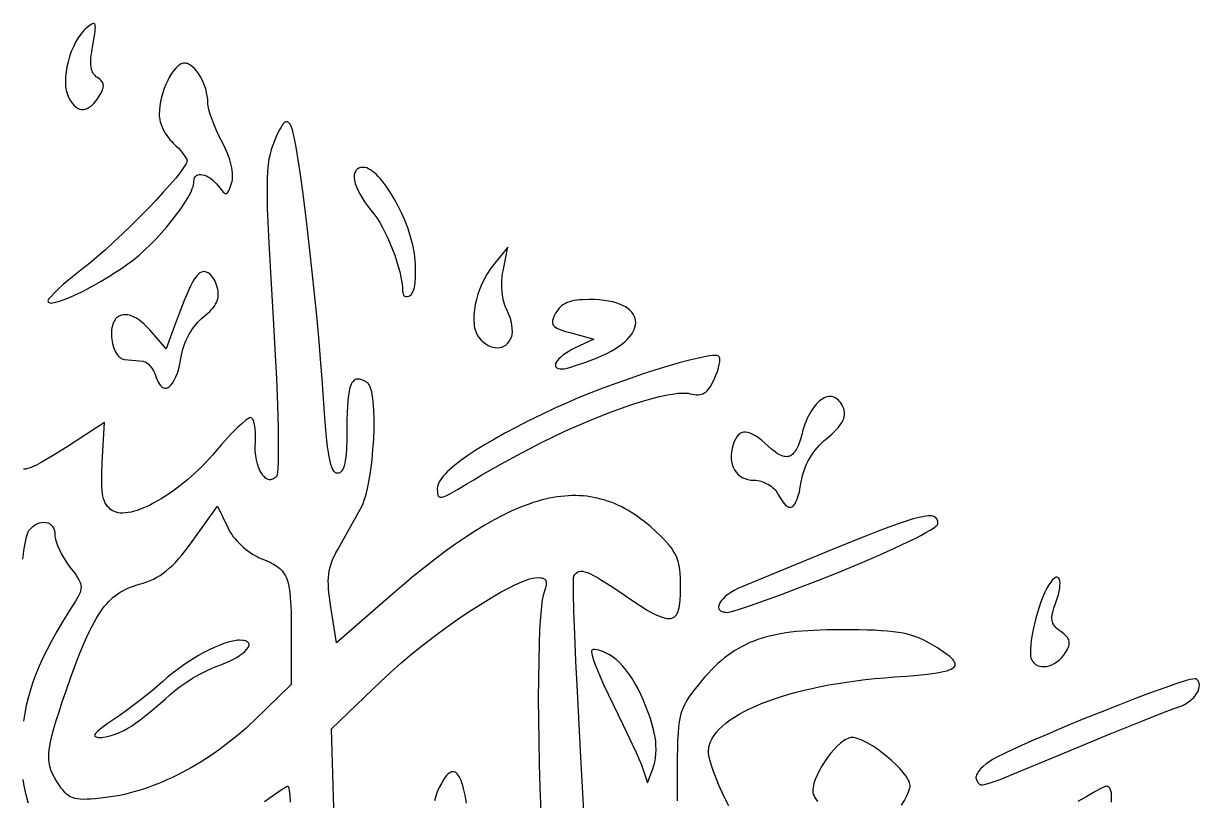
# Model space of a CAD drawing. Extents: x 0 to 1400, y 0 to 980.
# Drawn here: x 728.5 to 897.6, y 619.9 to 731.7 of the extents above; entities that cross this region are included whole.
import ezdxf

# ---------------------------------------------------------------- set-up
doc = ezdxf.new("R2010")
doc.units = 0
doc.layers.add('Calque_par_d_faut', color=18, linetype='CONTINUOUS')

msp = doc.modelspace()

# ---------------------------------------------------------------- linework, layer by layer
at = {"layer": 'Calque_par_d_faut'}
for points in [[(739.43, 721.34), (739.69, 721.79), (739.86, 722.19), (739.92, 722.38), (739.96, 722.55), (739.97, 722.71), (739.96, 722.87), (739.93, 723.02), (739.88, 723.16), (739.81, 723.29), (739.72, 723.42), (739.6, 723.55), (739.46, 723.68), (739.12, 723.92), (738.94, 724.04), (738.78, 724.19), (738.64, 724.35), (738.52, 724.52), (738.41, 724.72), (738.33, 724.94), (738.26, 725.18), (738.21, 725.45), (738.18, 725.74), (738.17, 726.06), (738.17, 726.4), (738.19, 726.77), (738.29, 727.61), (738.45, 728.58), (738.65, 729.69), (738.77, 730.54), (738.81, 730.87), (738.82, 731.14), (738.81, 731.36), (738.78, 731.51), (738.72, 731.62), (738.65, 731.68), (738.54, 731.69), (738.41, 731.65), (738.26, 731.58), (738.08, 731.46), (737.63, 731.11), (737.4, 730.91), (737.18, 730.68), (736.96, 730.44), (736.75, 730.18), (736.35, 729.62), (735.98, 729), (735.65, 728.34), (735.36, 727.65), (735.1, 726.93), (734.89, 726.2), (734.72, 725.46), (734.6, 724.73), (734.53, 724.01), (734.51, 723.32), (734.54, 722.66), (734.58, 722.35), (734.64, 722.05), (734.71, 721.76), (734.79, 721.49), (734.89, 721.23), (735.01, 720.99), (735.25, 720.58), (735.49, 720.22), (735.74, 719.93), (736, 719.69), (736.27, 719.51), (736.53, 719.38), (736.81, 719.32), (737.09, 719.31), (737.37, 719.36), (737.65, 719.47), (737.94, 719.64), (738.24, 719.86), (738.53, 720.15), (738.83, 720.49), (739.13, 720.88), (739.43, 721.34)], [(743.5, 697.11), (744.29, 697.71), (745.11, 698.39), (745.93, 699.13), (746.75, 699.92), (747.56, 700.74), (748.34, 701.6), (749.1, 702.46), (749.82, 703.34), (750.49, 704.2), (751.1, 705.04), (751.64, 705.84), (752.1, 706.61), (752.48, 707.31), (752.64, 707.64), (752.76, 707.95), (752.87, 708.24), (752.94, 708.51), (752.98, 708.76), (753, 708.98), (753.02, 709.26), (753.1, 709.49), (753.21, 709.67), (753.36, 709.81), (753.54, 709.91), (753.75, 709.96), (753.99, 709.97), (754.25, 709.94), (754.52, 709.87), (754.8, 709.76), (755.1, 709.61), (755.39, 709.43), (755.68, 709.2), (755.97, 708.94), (756.25, 708.64), (756.51, 708.31), (756.89, 707.81), (757.2, 707.45), (757.33, 707.34), (757.45, 707.26), (757.56, 707.22), (757.66, 707.22), (757.75, 707.26), (757.84, 707.34), (757.93, 707.47), (758.02, 707.64), (758.2, 708.1), (758.42, 708.74), (758.48, 708.99), (758.53, 709.27), (758.55, 709.57), (758.56, 709.88), (758.54, 710.21), (758.5, 710.56), (758.44, 710.92), (758.37, 711.3), (758.27, 711.69), (758.15, 712.09), (757.85, 712.91), (757.49, 713.77), (757.04, 714.66), (756.63, 715.46), (756.25, 716.28), (755.9, 717.1), (755.6, 717.89), (755.35, 718.63), (755.16, 719.29), (755.04, 719.86), (755.01, 720.09), (755, 720.3), (754.98, 720.79), (754.92, 721.29), (754.82, 721.79), (754.69, 722.29), (754.53, 722.77), (754.34, 723.25), (754.12, 723.7), (753.89, 724.12), (753.64, 724.52), (753.37, 724.88), (753.09, 725.2), (752.8, 725.47), (752.51, 725.7), (752.21, 725.86), (752.06, 725.92), (751.92, 725.96), (751.77, 725.99), (751.63, 726), (751.48, 725.99), (751.33, 725.95), (751.17, 725.89), (751.02, 725.81), (750.86, 725.71), (750.71, 725.59), (750.4, 725.29), (750.09, 724.93), (749.79, 724.5), (749.5, 724.03), (749.23, 723.5), (748.97, 722.94), (748.73, 722.35), (748.53, 721.74), (748.35, 721.11), (748.2, 720.48), (748.09, 719.84), (748.02, 719.22), (748, 718.61), (748.01, 718.36), (748.04, 718.11), (748.09, 717.84), (748.16, 717.57), (748.34, 717.02), (748.59, 716.45), (748.88, 715.9), (749.22, 715.38), (749.6, 714.91), (749.8, 714.7), (750, 714.5), (750.4, 714.12), (750.78, 713.74), (751.12, 713.36), (751.41, 713), (751.66, 712.66), (751.84, 712.37), (751.96, 712.12), (751.99, 712.01), (752, 711.93), (751.97, 711.77), (751.89, 711.57), (751.75, 711.31), (751.56, 711.02), (751.05, 710.31), (750.37, 709.46), (749.54, 708.49), (748.59, 707.43), (747.54, 706.29), (746.41, 705.1), (745.21, 703.88), (743.98, 702.65), (742.73, 701.44), (741.49, 700.27), (740.27, 699.15), (739.1, 698.12), (738, 697.2), (736.99, 696.4), (735.99, 695.62), (735.05, 694.85), (734.21, 694.13), (733.47, 693.47), (732.86, 692.88), (732.39, 692.4), (732.23, 692.19), (732.1, 692.02), (732.03, 691.88), (732, 691.78), (732.02, 691.68), (732.08, 691.6), (732.17, 691.54), (732.29, 691.51), (732.45, 691.49), (732.64, 691.51), (732.86, 691.54), (733.11, 691.59), (733.68, 691.75), (734.34, 691.99), (735.09, 692.29), (735.91, 692.65), (736.78, 693.07), (737.7, 693.54), (738.66, 694.06), (739.63, 694.61), (740.61, 695.2), (741.59, 695.81), (742.56, 696.45), (743.5, 697.11)], [(784.76, 698.11), (784.71, 698.6), (784.63, 699.11), (784.52, 699.62), (784.4, 700.15), (784.26, 700.68), (784.11, 701.22), (783.74, 702.3), (783.32, 703.39), (782.85, 704.46), (782.34, 705.5), (781.8, 706.49), (781.24, 707.43), (780.66, 708.28), (780.37, 708.68), (780.07, 709.05), (779.78, 709.4), (779.49, 709.71), (779.2, 710), (778.92, 710.25), (778.64, 710.47), (778.37, 710.66), (778.11, 710.8), (777.85, 710.91), (777.6, 710.98), (777.36, 711), (777.17, 710.99), (777, 710.97), (776.83, 710.93), (776.69, 710.87), (776.56, 710.8), (776.44, 710.71), (776.34, 710.61), (776.26, 710.49), (776.19, 710.36), (776.13, 710.22), (776.09, 710.07), (776.06, 709.91), (776.05, 709.54), (776.1, 709.14), (776.2, 708.69), (776.36, 708.22), (776.58, 707.71), (776.85, 707.18), (777.17, 706.62), (777.55, 706.05), (777.98, 705.46), (778.46, 704.86), (778.89, 704.32), (779.31, 703.72), (779.72, 703.06), (780.12, 702.35), (780.51, 701.6), (780.89, 700.82), (781.24, 700.02), (781.57, 699.21), (781.88, 698.39), (782.15, 697.57), (782.39, 696.76), (782.6, 695.97), (782.76, 695.22), (782.89, 694.49), (782.97, 693.82), (782.99, 693.19), (783.02, 692.94), (783.08, 692.74), (783.19, 692.58), (783.33, 692.47), (783.49, 692.41), (783.68, 692.41), (783.89, 692.46), (784.11, 692.57), (784.24, 692.67), (784.35, 692.81), (784.45, 692.98), (784.54, 693.2), (784.63, 693.44), (784.7, 693.73), (784.75, 694.04), (784.8, 694.38), (784.86, 695.16), (784.88, 696.05), (784.85, 697.04), (784.76, 698.11)], [(798.66, 686.57), (798.72, 686.74), (798.76, 686.93), (798.8, 687.36), (798.79, 687.84), (798.73, 688.35), (798.62, 688.89), (798.46, 689.43), (798.26, 689.95), (798.03, 690.45), (797.89, 690.72), (797.77, 691.01), (797.66, 691.32), (797.57, 691.64), (797.48, 691.98), (797.41, 692.32), (797.31, 693.05), (797.26, 693.81), (797.27, 694.58), (797.33, 695.36), (797.38, 695.75), (797.45, 696.13), (798.12, 699.5), (796.08, 697), (795.6, 696.37), (795.17, 695.7), (794.77, 694.99), (794.41, 694.26), (794.1, 693.52), (793.84, 692.76), (793.62, 692.01), (793.45, 691.26), (793.33, 690.53), (793.26, 689.82), (793.24, 689.14), (793.28, 688.5), (793.32, 688.2), (793.37, 687.91), (793.44, 687.63), (793.53, 687.37), (793.62, 687.12), (793.74, 686.89), (793.87, 686.68), (794.01, 686.49), (794.32, 686.15), (794.64, 685.85), (794.97, 685.61), (795.31, 685.4), (795.65, 685.25), (795.99, 685.14), (796.33, 685.08), (796.66, 685.06), (796.98, 685.09), (797.28, 685.16), (797.57, 685.28), (797.84, 685.45), (798.09, 685.66), (798.31, 685.92), (798.5, 686.22), (798.66, 686.57)], [(751.12, 683.53), (751.2, 683.98), (751.31, 684.43), (751.42, 684.87), (751.56, 685.3), (751.71, 685.72), (751.88, 686.13), (752.07, 686.53), (752.26, 686.92), (752.48, 687.29), (752.71, 687.65), (752.95, 687.99), (753.2, 688.32), (753.47, 688.63), (753.75, 688.93), (754.04, 689.2), (754.34, 689.46), (754.99, 690.01), (755.27, 690.28), (755.52, 690.54), (755.74, 690.8), (755.93, 691.05), (756.09, 691.31), (756.22, 691.56), (756.33, 691.82), (756.41, 692.08), (756.46, 692.34), (756.49, 692.61), (756.49, 692.89), (756.47, 693.17), (756.42, 693.46), (756.35, 693.76), (756.21, 694.21), (756.03, 694.63), (755.81, 695.01), (755.57, 695.34), (755.31, 695.62), (755.18, 695.73), (755.04, 695.82), (754.91, 695.9), (754.77, 695.95), (754.64, 695.99), (754.5, 696), (754.29, 695.98), (754.07, 695.92), (753.86, 695.82), (753.65, 695.66), (753.44, 695.45), (753.22, 695.17), (752.99, 694.82), (752.75, 694.4), (752.5, 693.9), (752.22, 693.31), (751.93, 692.64), (751.61, 691.86), (750.89, 690), (750.03, 687.69), (749, 684.88), (746.66, 687.61), (746.38, 687.92), (746.1, 688.21), (745.83, 688.47), (745.55, 688.71), (745.28, 688.93), (745.01, 689.12), (744.74, 689.29), (744.48, 689.43), (744.23, 689.55), (743.98, 689.65), (743.73, 689.73), (743.49, 689.78), (743.27, 689.81), (743.04, 689.81), (742.83, 689.8), (742.63, 689.76), (742.44, 689.7), (742.25, 689.62), (742.08, 689.52), (741.92, 689.39), (741.78, 689.24), (741.65, 689.07), (741.53, 688.89), (741.42, 688.68), (741.33, 688.44), (741.26, 688.19), (741.2, 687.92), (741.16, 687.63), (741.14, 687.31), (741.13, 686.98), (741.15, 686.63), (741.18, 686.26), (741.28, 685.69), (741.42, 685.16), (741.61, 684.68), (741.72, 684.46), (741.84, 684.25), (741.97, 684.07), (742.1, 683.9), (742.24, 683.76), (742.38, 683.63), (742.53, 683.53), (742.69, 683.45), (742.84, 683.39), (743, 683.37), (745.68, 683.12), (745.81, 683.09), (745.93, 683.05), (746.06, 682.99), (746.19, 682.91), (746.45, 682.7), (746.71, 682.43), (746.95, 682.11), (747.17, 681.75), (747.36, 681.36), (747.52, 680.94), (747.71, 680.41), (747.82, 680.18), (747.93, 679.98), (748.04, 679.81), (748.16, 679.65), (748.28, 679.53), (748.4, 679.42), (748.52, 679.34), (748.65, 679.29), (748.78, 679.26), (748.91, 679.25), (749.04, 679.26), (749.17, 679.3), (749.3, 679.36), (749.43, 679.44), (749.55, 679.54), (749.68, 679.67), (749.93, 679.98), (750.17, 680.38), (750.4, 680.86), (750.61, 681.41), (750.8, 682.04), (750.97, 682.75), (751.12, 683.53)], [(811.01, 683.62), (811.72, 683.92), (812.39, 684.24), (813, 684.56), (813.57, 684.89), (814.08, 685.22), (814.55, 685.57), (814.96, 685.91), (815.33, 686.26), (815.65, 686.61), (815.92, 686.96), (816.14, 687.31), (816.31, 687.66), (816.43, 688), (816.51, 688.34), (816.53, 688.67), (816.51, 688.99), (816.45, 689.31), (816.33, 689.61), (816.17, 689.9), (815.96, 690.18), (815.7, 690.45), (815.4, 690.69), (815.05, 690.92), (814.65, 691.13), (814.21, 691.33), (813.72, 691.5), (813.19, 691.65), (812.61, 691.77), (811.99, 691.87), (811.32, 691.94), (810.6, 691.98), (809.84, 692), (808.88, 691.97), (808.45, 691.94), (808.05, 691.89), (807.67, 691.83), (807.32, 691.75), (806.99, 691.66), (806.69, 691.55), (806.42, 691.42), (806.16, 691.28), (805.92, 691.12), (805.71, 690.94), (805.51, 690.74), (805.33, 690.53), (805.17, 690.29), (805.02, 690.03), (804.86, 689.73), (804.73, 689.45), (804.64, 689.2), (804.57, 688.97), (804.55, 688.77), (804.56, 688.58), (804.61, 688.41), (804.71, 688.25), (804.85, 688.11), (805.03, 687.97), (805.27, 687.84), (805.55, 687.71), (805.89, 687.58), (806.28, 687.45), (807.23, 687.18), (810.5, 686.28), (807.75, 684.98), (807.26, 684.74), (806.82, 684.49), (806.42, 684.23), (806.06, 683.98), (805.75, 683.72), (805.49, 683.48), (805.28, 683.24), (805.13, 683.01), (805.02, 682.8), (804.98, 682.61), (804.98, 682.52), (804.99, 682.43), (805.02, 682.36), (805.06, 682.29), (805.12, 682.22), (805.19, 682.17), (805.39, 682.08), (805.65, 682.02), (805.98, 682), (806.26, 682.03), (806.68, 682.13), (807.22, 682.28), (807.86, 682.48), (809.36, 682.99), (811.01, 683.62)], [(803, 671.41), (804.67, 672.24), (806.35, 673.04), (808.03, 673.8), (809.7, 674.51), (811.33, 675.19), (812.93, 675.81), (814.48, 676.37), (815.97, 676.88), (817.39, 677.33), (818.73, 677.72), (819.97, 678.03), (821.1, 678.28), (822.12, 678.44), (822.58, 678.5), (823, 678.53), (823.4, 678.54), (823.75, 678.53), (824.07, 678.5), (824.35, 678.45), (824.67, 678.38), (824.97, 678.33), (825.25, 678.3), (825.51, 678.29), (825.76, 678.32), (825.99, 678.37), (826.2, 678.44), (826.41, 678.55), (826.6, 678.69), (826.79, 678.85), (826.97, 679.05), (827.15, 679.28), (827.32, 679.55), (827.5, 679.85), (827.85, 680.57), (828.08, 681.12), (828.28, 681.66), (828.44, 682.17), (828.55, 682.63), (828.62, 683.05), (828.63, 683.39), (828.62, 683.53), (828.6, 683.65), (828.56, 683.75), (828.51, 683.82), (828.46, 683.86), (828.38, 683.89), (828.18, 683.93), (827.91, 683.94), (827.56, 683.92), (827.15, 683.88), (826.68, 683.8), (825.57, 683.58), (824.26, 683.27), (822.78, 682.87), (821.15, 682.4), (819.41, 681.87), (817.59, 681.28), (815.72, 680.64), (813.82, 679.97), (811.93, 679.27), (810.07, 678.55), (808.27, 677.83), (806.58, 677.1), (805, 676.39), (803.01, 675.44), (801.13, 674.52), (799.37, 673.62), (797.73, 672.75), (796.21, 671.9), (794.81, 671.09), (793.54, 670.31), (792.4, 669.55), (791.38, 668.84), (790.5, 668.15), (789.74, 667.51), (789.41, 667.2), (789.12, 666.89), (788.86, 666.6), (788.63, 666.32), (788.44, 666.05), (788.28, 665.79), (788.16, 665.53), (788.07, 665.29), (788.02, 665.06), (788, 664.84), (788.02, 664.24), (788.05, 664.01), (788.1, 663.82), (788.18, 663.68), (788.29, 663.59), (788.44, 663.55), (788.63, 663.56), (788.86, 663.62), (789.15, 663.73), (789.5, 663.89), (789.9, 664.1), (790.92, 664.69), (792.25, 665.49), (793.24, 666.08), (794.41, 666.76), (797.16, 668.3), (800.14, 669.92), (803, 671.41)], [(840.34, 665.75), (840.43, 666.22), (840.53, 666.67), (840.66, 667.12), (840.8, 667.55), (840.96, 667.98), (841.14, 668.39), (841.34, 668.8), (841.56, 669.19), (841.8, 669.58), (842.06, 669.96), (842.34, 670.32), (842.64, 670.68), (842.96, 671.03), (843.3, 671.37), (843.65, 671.7), (844.03, 672.02), (844.77, 672.66), (845.09, 672.96), (845.38, 673.26), (845.64, 673.54), (845.86, 673.82), (846.06, 674.09), (846.22, 674.35), (846.35, 674.61), (846.46, 674.86), (846.53, 675.1), (846.57, 675.34), (846.58, 675.58), (846.57, 675.81), (846.52, 676.04), (846.45, 676.27), (846.32, 676.58), (846.17, 676.87), (846.02, 677.12), (845.86, 677.34), (845.69, 677.53), (845.51, 677.68), (845.32, 677.81), (845.12, 677.91), (844.93, 677.99), (844.72, 678.03), (844.51, 678.05), (844.3, 678.03), (844.08, 678), (843.87, 677.93), (843.65, 677.84), (843.43, 677.72), (843.21, 677.58), (842.99, 677.41), (842.78, 677.22), (842.56, 677.01), (842.35, 676.77), (842.15, 676.51), (841.95, 676.23), (841.75, 675.92), (841.56, 675.59), (841.38, 675.24), (841.2, 674.88), (841.04, 674.49), (840.88, 674.08), (840.73, 673.65), (840.59, 673.2), (840.47, 672.73), (840.29, 672.06), (840.09, 671.46), (839.89, 670.94), (839.67, 670.49), (839.45, 670.12), (839.33, 669.97), (839.2, 669.83), (839.07, 669.71), (838.94, 669.61), (838.8, 669.53), (838.66, 669.46), (838.52, 669.42), (838.37, 669.39), (838.21, 669.38), (838.05, 669.39), (837.88, 669.42), (837.71, 669.46), (837.34, 669.61), (836.95, 669.82), (836.53, 670.11), (836.09, 670.47), (835.61, 670.9), (835.11, 671.35), (834.63, 671.75), (834.18, 672.09), (833.76, 672.37), (833.37, 672.59), (833, 672.75), (832.65, 672.86), (832.33, 672.9), (832.03, 672.89), (831.89, 672.86), (831.76, 672.81), (831.63, 672.75), (831.5, 672.68), (831.27, 672.49), (831.06, 672.24), (830.87, 671.93), (830.7, 671.57), (830.54, 671.14), (830.4, 670.61), (830.31, 670.1), (830.26, 669.6), (830.27, 669.13), (830.32, 668.68), (830.42, 668.25), (830.56, 667.86), (830.74, 667.49), (830.97, 667.16), (831.23, 666.87), (831.53, 666.61), (831.87, 666.4), (832.25, 666.23), (832.66, 666.1), (833.1, 666.03), (833.57, 666), (833.82, 665.99), (834.08, 665.96), (834.33, 665.91), (834.59, 665.85), (834.84, 665.76), (835.08, 665.67), (835.32, 665.55), (835.56, 665.42), (835.79, 665.28), (836, 665.13), (836.21, 664.97), (836.4, 664.79), (836.57, 664.6), (836.73, 664.41), (836.88, 664.21), (837, 664), (837.29, 663.48), (837.58, 663.04), (837.85, 662.69), (838.1, 662.42), (838.35, 662.24), (838.47, 662.18), (838.58, 662.14), (838.7, 662.12), (838.81, 662.12), (838.91, 662.14), (839.02, 662.18), (839.12, 662.25), (839.22, 662.34), (839.32, 662.44), (839.41, 662.57), (839.59, 662.89), (839.76, 663.29), (839.92, 663.78), (840.07, 664.35), (840.21, 665.01), (840.34, 665.75)], [(733.64, 622.1), (733.26, 622.67), (732.93, 623.23), (732.65, 623.77), (732.43, 624.31), (732.35, 624.59), (732.28, 624.87), (732.22, 625.16), (732.17, 625.46), (732.15, 625.77), (732.13, 626.09), (732.15, 626.77), (732.23, 627.52), (732.38, 628.34), (732.58, 629.26), (732.85, 630.29), (733.19, 631.43), (733.59, 632.7), (734.06, 634.12), (734.6, 635.69), (735.3, 637.68), (735.96, 639.5), (736.6, 641.14), (737.21, 642.61), (737.8, 643.93), (738.39, 645.11), (738.68, 645.65), (738.97, 646.15), (739.26, 646.63), (739.56, 647.07), (739.85, 647.48), (740.15, 647.87), (740.45, 648.23), (740.76, 648.56), (741.07, 648.88), (741.39, 649.16), (741.72, 649.43), (742.06, 649.67), (742.4, 649.9), (742.75, 650.11), (743.12, 650.3), (743.49, 650.47), (743.88, 650.63), (744.28, 650.78), (744.7, 650.91), (745.13, 651.03), (745.68, 651.19), (746.21, 651.37), (746.71, 651.57), (747.2, 651.79), (747.67, 652.04), (748.12, 652.31), (748.57, 652.61), (749.01, 652.95), (749.45, 653.33), (749.89, 653.74), (750.33, 654.19), (750.78, 654.69), (751.25, 655.24), (751.72, 655.84), (752.22, 656.48), (752.73, 657.19), (756.39, 662.28), (757.85, 659.2), (758.02, 658.87), (758.21, 658.54), (758.43, 658.21), (758.66, 657.88), (758.92, 657.56), (759.19, 657.25), (759.48, 656.94), (759.78, 656.64), (760.09, 656.36), (760.41, 656.09), (760.74, 655.83), (761.07, 655.59), (761.4, 655.38), (761.74, 655.18), (762.07, 655.01), (762.4, 654.86), (763.16, 654.55), (763.83, 654.25), (764.42, 653.95), (764.93, 653.63), (765.15, 653.46), (765.36, 653.29), (765.56, 653.1), (765.73, 652.91), (765.9, 652.7), (766.04, 652.47), (766.18, 652.23), (766.3, 651.97), (766.4, 651.69), (766.5, 651.39), (766.58, 651.07), (766.66, 650.72), (766.78, 649.95), (766.86, 649.06), (766.92, 648.04), (766.96, 646.87), (766.98, 644.06), (767, 636.61), (761.7, 631.48), (761.1, 630.91), (760.5, 630.36), (759.26, 629.29), (757.99, 628.26), (756.69, 627.29), (755.37, 626.37), (754.02, 625.5), (752.66, 624.69), (751.28, 623.94), (749.9, 623.26), (749.2, 622.94), (748.51, 622.63), (747.81, 622.35), (747.12, 622.07), (746.43, 621.82), (745.74, 621.59), (745.05, 621.37), (744.36, 621.17), (743.68, 620.98), (743, 620.82), (742.32, 620.67), (741.65, 620.55), (740.99, 620.44), (740.33, 620.35), (738.81, 620.19), (738.16, 620.14), (737.59, 620.11), (737.08, 620.1), (736.62, 620.12), (736.21, 620.16), (735.85, 620.24), (735.52, 620.35), (735.21, 620.48), (734.94, 620.66), (734.67, 620.87), (734.42, 621.11), (734.17, 621.4), (733.91, 621.73), (733.64, 622.1)], [(845.66, 652.75), (848.54, 653.93), (851.23, 655.08), (853.66, 656.17), (855.79, 657.18), (856.71, 657.64), (857.54, 658.07), (858.26, 658.46), (858.87, 658.81), (859.35, 659.12), (859.71, 659.38), (859.83, 659.49), (859.92, 659.59), (859.98, 659.68), (860, 659.75), (859.99, 659.94), (859.97, 660.1), (859.93, 660.26), (859.87, 660.39), (859.79, 660.51), (859.69, 660.62), (859.57, 660.7), (859.43, 660.77), (859.26, 660.82), (859.07, 660.86), (858.85, 660.87), (858.6, 660.87), (858.32, 660.84), (858.01, 660.8), (857.29, 660.66), (856.44, 660.43), (855.43, 660.12), (854.27, 659.73), (852.94, 659.25), (851.43, 658.68), (849.74, 658.01), (845.74, 656.4), (831.78, 650.69), (831.21, 650.44), (830.69, 650.16), (830.21, 649.87), (829.78, 649.57), (829.41, 649.27), (829.1, 648.96), (828.84, 648.66), (828.65, 648.37), (828.52, 648.09), (828.48, 647.96), (828.46, 647.83), (828.46, 647.71), (828.47, 647.6), (828.5, 647.49), (828.56, 647.4), (828.63, 647.31), (828.72, 647.23), (828.83, 647.16), (828.96, 647.11), (829.11, 647.06), (829.28, 647.03), (829.48, 647.01), (829.69, 647), (829.93, 647.03), (830.31, 647.12), (830.82, 647.26), (831.46, 647.45), (833.06, 647.99), (835.06, 648.69), (837.38, 649.54), (839.96, 650.52), (842.75, 651.59), (845.66, 652.75)], [(878.37, 641.22), (878.64, 641.7), (878.74, 641.91), (878.81, 642.12), (878.86, 642.32), (878.89, 642.5), (878.89, 642.68), (878.86, 642.86), (878.81, 643.03), (878.73, 643.2), (878.62, 643.37), (878.49, 643.54), (878.32, 643.71), (878.13, 643.89), (877.67, 644.25), (877.4, 644.45), (877.17, 644.65), (876.97, 644.84), (876.8, 645.03), (876.66, 645.22), (876.55, 645.42), (876.47, 645.63), (876.42, 645.85), (876.39, 646.08), (876.4, 646.34), (876.43, 646.61), (876.48, 646.91), (876.57, 647.24), (876.68, 647.6), (876.97, 648.42), (877.17, 648.99), (877.33, 649.52), (877.45, 650.02), (877.52, 650.47), (877.56, 650.87), (877.57, 651.22), (877.53, 651.52), (877.47, 651.75), (877.37, 651.92), (877.31, 651.98), (877.25, 652.02), (877.17, 652.04), (877.09, 652.05), (877, 652.04), (876.91, 652), (876.7, 651.87), (876.47, 651.66), (876.22, 651.36), (875.95, 650.97), (875.66, 650.47), (875.37, 649.89), (875.09, 649.23), (874.81, 648.51), (874.55, 647.75), (874.31, 646.96), (874.08, 646.15), (873.88, 645.34), (873.7, 644.53), (873.55, 643.75), (873.43, 643.01), (873.35, 642.31), (873.3, 641.68), (873.3, 641.13), (873.34, 640.67), (873.38, 640.48), (873.43, 640.32), (873.5, 640.15), (873.59, 640), (873.68, 639.86), (873.79, 639.73), (873.91, 639.62), (874.03, 639.52), (874.16, 639.43), (874.3, 639.36), (874.61, 639.25), (874.93, 639.19), (875.28, 639.19), (875.64, 639.23), (876, 639.32), (876.37, 639.46), (876.74, 639.64), (877.1, 639.87), (877.45, 640.14), (877.78, 640.46), (878.09, 640.82), (878.37, 641.22)], [(744.03, 630.65), (744.59, 631.04), (745.23, 631.51), (745.92, 632.06), (746.66, 632.65), (748.15, 633.9), (748.86, 634.52), (749.52, 635.12), (749.85, 635.42), (750.21, 635.72), (751, 636.33), (751.88, 636.93), (752.8, 637.52), (753.76, 638.06), (754.7, 638.55), (755.61, 638.97), (756.05, 639.15), (756.46, 639.3), (757.2, 639.58), (757.88, 639.86), (758.5, 640.17), (759.06, 640.47), (759.55, 640.78), (759.97, 641.09), (760.33, 641.39), (760.6, 641.68), (760.79, 641.95), (760.85, 642.08), (760.9, 642.2), (760.92, 642.32), (760.92, 642.43), (760.89, 642.53), (760.84, 642.62), (760.77, 642.7), (760.67, 642.78), (760.55, 642.84), (760.4, 642.9), (760.22, 642.94), (760.02, 642.97), (759.53, 643), (759.3, 642.99), (759.05, 642.97), (758.52, 642.87), (757.92, 642.72), (757.29, 642.51), (756.61, 642.25), (755.9, 641.94), (755.17, 641.59), (754.41, 641.2), (753.65, 640.77), (752.87, 640.3), (752.1, 639.81), (751.34, 639.29), (750.59, 638.75), (749.86, 638.19), (749.16, 637.61), (748.5, 637.03), (747.82, 636.42), (747.02, 635.75), (746.14, 635.04), (745.21, 634.31), (744.25, 633.58), (743.3, 632.88), (742.38, 632.22), (741.52, 631.64), (740.51, 630.95), (739.73, 630.39), (739.18, 629.93), (738.98, 629.74), (738.84, 629.57), (738.75, 629.43), (738.71, 629.31), (738.73, 629.21), (738.79, 629.13), (738.91, 629.07), (739.07, 629.03), (739.29, 629.01), (739.55, 629), (739.76, 629.01), (740, 629.03), (740.52, 629.13), (741.09, 629.28), (741.69, 629.49), (742.3, 629.73), (742.91, 630.01), (743.49, 630.32), (744.03, 630.65)], [(819.33, 629), (819.14, 629.9), (818.91, 630.8), (818.64, 631.71), (818.34, 632.6), (818.01, 633.48), (817.65, 634.34), (817.27, 635.17), (816.87, 635.98), (816.45, 636.74), (816.02, 637.46), (815.57, 638.14), (815.11, 638.75), (814.65, 639.31), (814.19, 639.8), (813.73, 640.22), (813.5, 640.4), (813.27, 640.56), (812.77, 640.87), (812.28, 641.13), (811.81, 641.35), (811.37, 641.52), (810.98, 641.62), (810.66, 641.67), (810.52, 641.67), (810.4, 641.66), (810.31, 641.62), (810.24, 641.57), (810.21, 641.53), (810.2, 641.47), (810.19, 641.3), (810.23, 641.07), (810.29, 640.77), (810.53, 640), (810.89, 639.03), (811.36, 637.88), (811.92, 636.6), (812.57, 635.21), (813.29, 633.74), (814.75, 630.77), (816.05, 628.04), (816.59, 626.86), (817.03, 625.85), (817.37, 625.05), (817.57, 624.5), (818.21, 622.5), (819.01, 624.5), (819.16, 624.95), (819.28, 625.47), (819.38, 626.04), (819.44, 626.65), (819.46, 627.26), (819.45, 627.87), (819.41, 628.46), (819.33, 629)], [(879.61, 627.38), (884.78, 629.52), (889.35, 631.37), (892.8, 632.74), (893.96, 633.18), (894.66, 633.42), (895.07, 633.57), (895.47, 633.76), (895.84, 633.97), (896.19, 634.22), (896.51, 634.49), (896.79, 634.77), (897.04, 635.07), (897.25, 635.37), (897.41, 635.68), (897.53, 635.98), (897.6, 636.27), (897.62, 636.55), (897.59, 636.81), (897.55, 636.93), (897.5, 637.04), (897.43, 637.15), (897.34, 637.25), (897.24, 637.34), (897.12, 637.42), (897.06, 637.44), (896.97, 637.45), (896.68, 637.41), (896.26, 637.32), (895.73, 637.18), (894.36, 636.75), (892.62, 636.15), (890.58, 635.41), (888.3, 634.56), (885.86, 633.62), (883.33, 632.61), (880.76, 631.58), (878.22, 630.53), (875.79, 629.5), (873.52, 628.52), (871.48, 627.6), (869.75, 626.79), (868.39, 626.1), (867.86, 625.81), (867.46, 625.56), (866.96, 625.21), (866.52, 624.85), (866.15, 624.48), (865.85, 624.12), (865.63, 623.77), (865.55, 623.61), (865.5, 623.46), (865.47, 623.31), (865.46, 623.18), (865.48, 623.06), (865.53, 622.96), (865.76, 622.54), (865.87, 622.38), (865.93, 622.31), (866, 622.26), (866.09, 622.22), (866.2, 622.2), (866.33, 622.19), (866.48, 622.2), (866.86, 622.27), (867.39, 622.41), (868.07, 622.65), (868.95, 622.97), (871.36, 623.94), (874.84, 625.39), (879.61, 627.38)]]:
    msp.add_lwpolyline(points, close=True, dxfattribs=at)
for points in [[(809.19, 616.66), (808.64, 626.17), (808.14, 635.61), (807.94, 639.96), (807.77, 643.87), (807.65, 647.19), (807.58, 649.78), (807.57, 650.76), (807.58, 651.51), (807.6, 652), (807.62, 652.15), (807.64, 652.22), (807.8, 652.45), (807.97, 652.64), (808.16, 652.77), (808.37, 652.87), (808.62, 652.91), (808.9, 652.9), (809.22, 652.83), (809.59, 652.71), (810.01, 652.54), (810.48, 652.3), (811.02, 652), (811.63, 651.64), (813.08, 650.71), (814.86, 649.5), (816.1, 648.66), (817.21, 647.94), (818.2, 647.33), (819.07, 646.85), (819.47, 646.65), (819.83, 646.48), (820.18, 646.34), (820.5, 646.24), (820.79, 646.16), (821.06, 646.11), (821.31, 646.1), (821.54, 646.11), (821.75, 646.16), (821.94, 646.24), (822.11, 646.34), (822.26, 646.48), (822.4, 646.65), (822.51, 646.86), (822.62, 647.09), (822.71, 647.35), (822.78, 647.65), (822.85, 647.98), (822.9, 648.34), (822.94, 648.73), (822.99, 649.62), (823, 650.63), (822.99, 651.35), (822.97, 652), (822.94, 652.6), (822.88, 653.16), (822.8, 653.67), (822.69, 654.15), (822.55, 654.6), (822.38, 655.03), (822.18, 655.44), (821.94, 655.85), (821.66, 656.26), (821.33, 656.68), (820.95, 657.11), (820.53, 657.56), (820.05, 658.04), (819.52, 658.55), (818.61, 659.37), (817.7, 660.12), (817.24, 660.47), (816.78, 660.8), (816.31, 661.11), (815.84, 661.41), (815.38, 661.69), (814.9, 661.95), (814.43, 662.2), (813.95, 662.43), (813.47, 662.64), (812.99, 662.83), (812.5, 663.01), (812.01, 663.16), (811.51, 663.3), (811.01, 663.43), (810.51, 663.53), (810, 663.62), (809.49, 663.69), (808.97, 663.74), (808.45, 663.77), (807.93, 663.79), (807.4, 663.79), (806.86, 663.77), (806.32, 663.73), (805.77, 663.68), (805.22, 663.6), (804.66, 663.51), (804.1, 663.4), (803.53, 663.27), (802.96, 663.13), (802.37, 662.96), (801.79, 662.78), (801.19, 662.58), (799.98, 662.12), (798.74, 661.59), (797.48, 660.99), (796.18, 660.31), (794.85, 659.56), (793.49, 658.73), (792.09, 657.83), (790.66, 656.85), (789.19, 655.8), (787.69, 654.67), (786.14, 653.46), (784.56, 652.18), (782.93, 650.83), (781.26, 649.39), (773.5, 642.62), (772.69, 647.73), (772.48, 649.18), (772.41, 649.82), (772.36, 650.42), (772.33, 650.98), (772.32, 651.5), (772.34, 652), (772.39, 652.48), (772.45, 652.93), (772.55, 653.37), (772.67, 653.81), (772.82, 654.24), (772.99, 654.68), (773.19, 655.12), (773.42, 655.58), (773.69, 656.05), (776.96, 661.88), (777.15, 662.24), (777.32, 662.66), (777.49, 663.13), (777.65, 663.65), (777.8, 664.2), (777.95, 664.8), (778.21, 666.08), (778.43, 667.47), (778.61, 668.92), (778.75, 670.41), (778.85, 671.91), (778.91, 673.37), (778.92, 674.77), (778.88, 676.08), (778.84, 676.69), (778.79, 677.26), (778.73, 677.79), (778.65, 678.28), (778.56, 678.72), (778.46, 679.11), (778.34, 679.44), (778.21, 679.71), (778.07, 679.92), (777.99, 679.99), (777.91, 680.05), (777.5, 680.29), (777.13, 680.45), (776.96, 680.5), (776.79, 680.54), (776.64, 680.55), (776.49, 680.55), (776.35, 680.53), (776.22, 680.48), (776.1, 680.42), (775.98, 680.33), (775.88, 680.22), (775.78, 680.09), (775.68, 679.94), (775.6, 679.76), (775.44, 679.34), (775.32, 678.82), (775.21, 678.19), (775.13, 677.47), (775.07, 676.63), (775.03, 675.68), (775.01, 674.62), (775, 673.44), (774.98, 671.8), (774.93, 670.43), (774.89, 669.84), (774.83, 669.32), (774.77, 668.85), (774.7, 668.44), (774.61, 668.09), (774.51, 667.79), (774.4, 667.54), (774.28, 667.34), (774.14, 667.19), (773.99, 667.08), (773.83, 667.02), (773.65, 667), (773.55, 667.01), (773.46, 667.03), (773.38, 667.07), (773.29, 667.13), (773.13, 667.3), (772.97, 667.55), (772.83, 667.87), (772.69, 668.28), (772.57, 668.78), (772.44, 669.36), (772.33, 670.04), (772.22, 670.82), (772.11, 671.7), (772.01, 672.68), (771.81, 674.98), (771.62, 677.75), (771.43, 680.53), (771.2, 683.47), (770.94, 686.53), (770.65, 689.66), (770.34, 692.82), (770.01, 695.96), (769.67, 699.05), (769.33, 702.04), (768.98, 704.88), (768.64, 707.53), (768.3, 709.95), (767.98, 712.09), (767.68, 713.91), (767.4, 715.36), (767.27, 715.94), (767.16, 716.41), (767.04, 716.76), (766.94, 717), (766.83, 717.2), (766.71, 717.35), (766.59, 717.47), (766.48, 717.54), (766.35, 717.57), (766.23, 717.56), (766.1, 717.5), (765.97, 717.4), (765.83, 717.25), (765.68, 717.05), (765.52, 716.8), (765.36, 716.51), (764.99, 715.77), (764.58, 714.82), (764.33, 714.2), (764.12, 713.58), (763.94, 712.91), (763.79, 712.18), (763.68, 711.36), (763.59, 710.43), (763.54, 709.36), (763.51, 708.13), (763.52, 706.7), (763.55, 705.06), (763.62, 703.18), (763.71, 701.04), (763.99, 695.86), (764.38, 689.32), (764.64, 684.81), (764.85, 680.62), (765, 676.82), (765.1, 673.5), (765.13, 670.73), (765.13, 669.58), (765.11, 668.59), (765.07, 667.79), (765.02, 667.18), (764.95, 666.76), (764.91, 666.63), (764.87, 666.55), (764.73, 666.41), (764.58, 666.29), (764.44, 666.2), (764.29, 666.14), (764.15, 666.1), (764.01, 666.08), (763.86, 666.08), (763.72, 666.11), (763.58, 666.15), (763.44, 666.22), (763.31, 666.31), (763.18, 666.42), (763.05, 666.54), (762.92, 666.68), (762.69, 667.02), (762.47, 667.42), (762.28, 667.87), (762.12, 668.38), (761.99, 668.94), (761.89, 669.53), (761.82, 670.16), (761.8, 670.82), (761.83, 671.5), (761.86, 672.21), (761.84, 672.86), (761.8, 673.46), (761.72, 673.97), (761.61, 674.4), (761.54, 674.58), (761.47, 674.72), (761.39, 674.84), (761.31, 674.93), (761.22, 674.98), (761.12, 675), (761.01, 674.97), (760.85, 674.9), (760.66, 674.78), (760.44, 674.62), (759.91, 674.17), (759.27, 673.58), (758.56, 672.86), (757.78, 672.04), (756.97, 671.13), (756.13, 670.16), (755.66, 669.6), (755.17, 669.06), (754.67, 668.52), (754.16, 668), (753.64, 667.49), (753.11, 667), (752.05, 666.06), (750.97, 665.19), (749.89, 664.39), (748.82, 663.66), (748.29, 663.33), (747.77, 663.02), (747.25, 662.74), (746.75, 662.48), (746.25, 662.24), (745.76, 662.02), (745.29, 661.83), (744.83, 661.67), (744.38, 661.53), (743.95, 661.43), (743.54, 661.35), (743.15, 661.29), (742.78, 661.27), (742.42, 661.28), (742.09, 661.32), (741.79, 661.39), (741.51, 661.5), (741.25, 661.64), (741, 661.81), (740.78, 662.01), (740.58, 662.22), (740.4, 662.45), (740.24, 662.71), (740.11, 663), (740, 663.33), (739.91, 663.69), (739.84, 664.1), (739.79, 664.56), (739.76, 665.07), (739.74, 665.64), (739.75, 666.96), (739.82, 668.55), (740.14, 674.32), (737.41, 672.53), (734.76, 670.81), (732.64, 669.49), (731.76, 668.97), (731, 668.53), (730.34, 668.18), (729.77, 667.92), (729.3, 667.74), (728.92, 667.63), (728.75, 667.6), (728.61, 667.6), (728.48, 667.61)], [(728.38, 654.64), (728.6, 656.17), (728.82, 657.4), (728.93, 657.88), (729.04, 658.27), (729.15, 658.57), (729.25, 658.75), (729.54, 659.08), (729.84, 659.35), (730.15, 659.57), (730.47, 659.74), (730.78, 659.87), (731.09, 659.94), (731.39, 659.96), (731.68, 659.94), (731.96, 659.87), (732.21, 659.76), (732.43, 659.59), (732.62, 659.39), (732.78, 659.14), (732.9, 658.85), (732.97, 658.51), (733, 658.13), (733.01, 657.93), (733.04, 657.7), (733.17, 657.19), (733.37, 656.62), (733.64, 656.01), (733.96, 655.37), (734.33, 654.73), (734.73, 654.11), (735.17, 653.52), (735.8, 652.69), (736.05, 652.33), (736.27, 651.99), (736.44, 651.69), (736.58, 651.4), (736.67, 651.13), (736.73, 650.87), (736.76, 650.61), (736.75, 650.36), (736.7, 650.11), (736.62, 649.84), (736.5, 649.57), (736.36, 649.28), (735.97, 648.63), (735, 647.1), (734.11, 645.65), (733.3, 644.26), (732.56, 642.94), (731.89, 641.66), (731.28, 640.44), (730.74, 639.25), (730.26, 638.09), (729.84, 636.95), (729.47, 635.83), (729.15, 634.72), (728.88, 633.61), (728.66, 632.5), (728.48, 631.37)], [(773.14, 618.83), (772.78, 630.26), (779.86, 637.07), (781.26, 638.37), (782.76, 639.69), (784.33, 641.01), (785.95, 642.31), (787.61, 643.59), (789.29, 644.82), (790.96, 646.01), (792.6, 647.12), (794.2, 648.15), (795.73, 649.09), (797.17, 649.93), (798.51, 650.64), (799.13, 650.94), (799.72, 651.21), (800.27, 651.45), (800.78, 651.64), (801.25, 651.8), (801.67, 651.91), (802.05, 651.98), (802.38, 652), (802.84, 651.98), (803.04, 651.95), (803.2, 651.9), (803.35, 651.84), (803.46, 651.76), (803.55, 651.66), (803.62, 651.55), (803.66, 651.41), (803.67, 651.25), (803.67, 651.07), (803.64, 650.86), (803.52, 650.36), (803.32, 649.75), (803.22, 649.42), (803.13, 649), (803.05, 648.47), (802.97, 647.86), (802.83, 646.37), (802.72, 644.55), (802.63, 642.44), (802.58, 640.05), (802.54, 637.44), (802.53, 634.61), (802.55, 631.6), (802.59, 628.44), (802.66, 625.16), (802.75, 621.79), (802.87, 618.36)], [(829.95, 619.16), (829.46, 620.08), (828.97, 621.09), (828.5, 622.12), (828.09, 623.13), (827.72, 624.09), (827.42, 624.98), (827.19, 625.77), (827.05, 626.43), (827.01, 626.7), (827, 626.93), (827.01, 627.17), (827.03, 627.41), (827.07, 627.65), (827.13, 627.89), (827.2, 628.13), (827.29, 628.37), (827.52, 628.84), (827.81, 629.3), (828.15, 629.76), (828.56, 630.21), (829.02, 630.65), (829.54, 631.09), (830.11, 631.52), (830.74, 631.93), (831.41, 632.34), (832.14, 632.74), (832.92, 633.13), (833.75, 633.51), (834.62, 633.87), (835.53, 634.23), (836.49, 634.57), (837.5, 634.9), (838.54, 635.21), (839.62, 635.51), (840.75, 635.79), (841.91, 636.06), (843.1, 636.31), (844.33, 636.55), (845.59, 636.77), (846.88, 636.97), (848.21, 637.16), (849.56, 637.32), (850.94, 637.47), (852.35, 637.59), (853.78, 637.7), (855.55, 637.82), (857.12, 637.95), (858.48, 638.09), (859.63, 638.25), (860.58, 638.42), (860.98, 638.52), (861.34, 638.61), (861.64, 638.72), (861.9, 638.83), (862.11, 638.95), (862.27, 639.08), (862.39, 639.21), (862.46, 639.35), (862.48, 639.51), (862.46, 639.67), (862.4, 639.84), (862.29, 640.02), (862.14, 640.21), (861.95, 640.41), (861.71, 640.63), (861.44, 640.85), (860.76, 641.34), (859.92, 641.89), (858.92, 642.49), (858.4, 642.78), (857.88, 643.05), (857.36, 643.28), (856.81, 643.49), (856.25, 643.68), (855.65, 643.84), (855, 643.99), (854.31, 644.11), (853.56, 644.21), (852.75, 644.29), (851.86, 644.36), (850.88, 644.42), (849.82, 644.45), (848.66, 644.48), (846, 644.5), (844.01, 644.48), (842.16, 644.41), (840.45, 644.3), (839.64, 644.23), (838.86, 644.14), (838.11, 644.03), (837.38, 643.92), (836.68, 643.78), (836.01, 643.63), (835.36, 643.47), (834.73, 643.29), (834.12, 643.09), (833.53, 642.87), (832.95, 642.64), (832.4, 642.39), (831.85, 642.11), (831.32, 641.82), (830.81, 641.51), (830.3, 641.17), (829.81, 640.82), (829.32, 640.44), (828.84, 640.04), (828.36, 639.62), (827.89, 639.18), (827.42, 638.71), (826.96, 638.22), (826.49, 637.7), (826.02, 637.15), (825.55, 636.58), (825.03, 635.94), (824.58, 635.34), (824.18, 634.79), (823.84, 634.26), (823.54, 633.72), (823.29, 633.18), (823.09, 632.6), (822.92, 631.97), (822.79, 631.27), (822.69, 630.49), (822.62, 629.6), (822.56, 628.59), (822.53, 627.44), (822.51, 626.14), (822.5, 622.99), (822.51, 619.88)], [(854.78, 619.27), (855.19, 619.96), (855.53, 620.6), (855.78, 621.19), (855.88, 621.45), (855.94, 621.69), (855.99, 621.91), (856, 622.09), (856, 622.09), (855.98, 622.28), (855.93, 622.48), (855.85, 622.7), (855.73, 622.93), (855.59, 623.18), (855.42, 623.43), (855.01, 623.97), (854.52, 624.53), (853.96, 625.11), (853.34, 625.69), (852.67, 626.25), (851.99, 626.8), (851.29, 627.31), (850.59, 627.78), (849.91, 628.19), (849.26, 628.52), (848.95, 628.66), (848.65, 628.78), (848.37, 628.87), (848.11, 628.94), (847.86, 628.99), (847.63, 629), (847.46, 628.99), (847.27, 628.94), (847.07, 628.87), (846.86, 628.77), (846.65, 628.65), (846.42, 628.51), (845.97, 628.16), (845.5, 627.73), (845.04, 627.24), (844.57, 626.69), (844.12, 626.11), (843.69, 625.49), (843.29, 624.86), (842.93, 624.22), (842.62, 623.59), (842.36, 622.97), (842.17, 622.38), (842.09, 622.09), (842.04, 621.82), (842.01, 621.56), (842, 621.32), (842.02, 621.1), (842.08, 620.87), (842.18, 620.62), (842.31, 620.36), (842.48, 620.08), (842.69, 619.8)], [(728.38, 622.96), (728.53, 622.06), (728.71, 621.2), (728.92, 620.38), (729.17, 619.58)], [(792.19, 619.54), (791.99, 620.68), (791.77, 621.65), (791.66, 622.07), (791.54, 622.46), (791.41, 622.8), (791.28, 623.11), (791.14, 623.37), (791, 623.59), (790.86, 623.77), (790.71, 623.91), (790.55, 624.01), (790.39, 624.06), (790.23, 624.08), (790.06, 624.05), (789.88, 623.98), (789.71, 623.87), (789.52, 623.71), (789.34, 623.52), (789.14, 623.27), (788.95, 622.99), (788.59, 622.4), (788.28, 621.8), (788, 621.19), (787.77, 620.56), (787.59, 619.91)], [(763.15, 619.77), (764.76, 620.93), (765.42, 621.37), (765.94, 621.71), (766.31, 621.93), (766.43, 621.98), (766.51, 622), (766.53, 621.99), (766.56, 621.96), (766.61, 621.84), (766.65, 621.65), (766.7, 621.38), (766.78, 620.66), (766.86, 619.7)], [(884.95, 619.68), (884.98, 620.17), (884.98, 620.61), (884.95, 621.01), (884.88, 621.34), (884.78, 621.62), (884.71, 621.73), (884.64, 621.83), (884.55, 621.9), (884.46, 621.96), (884.36, 621.99), (884.25, 622), (884.13, 621.97), (883.94, 621.9), (883.34, 621.6), (882.48, 621.13), (881.41, 620.52), (880.15, 619.77)]]:
    msp.add_lwpolyline(points, dxfattribs=at)

doc.saveas('drawing.dxf')
